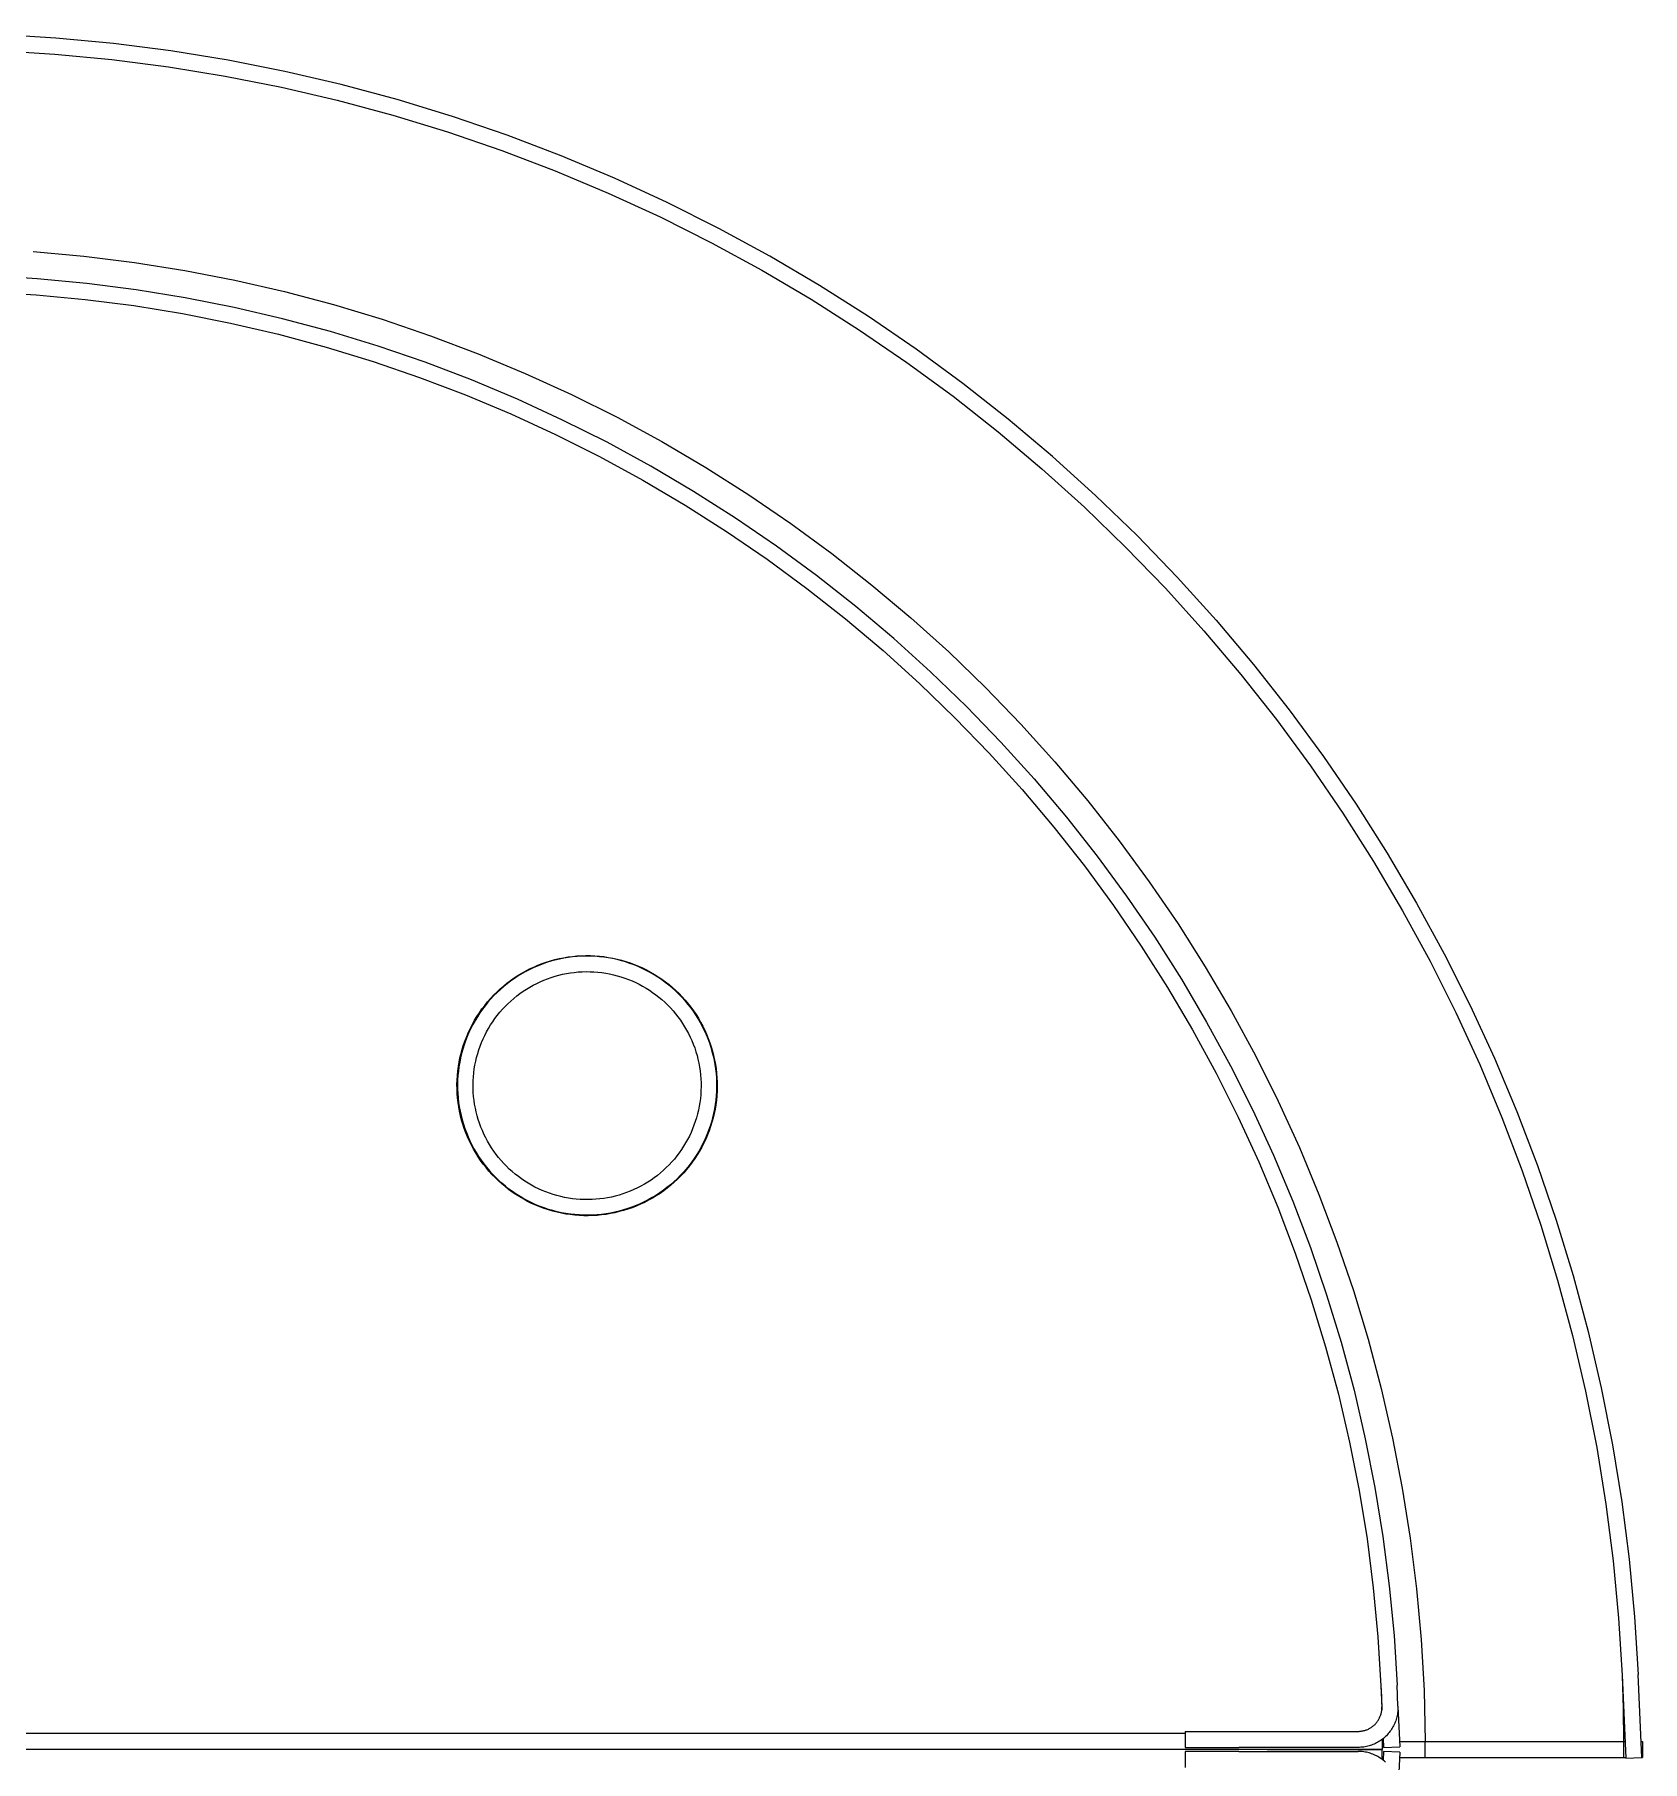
# Model space of a CAD drawing. Header units: millimetres. Extents: x 375 to 2759, y 807 to 2485.
# Drawn here: x 853 to 1152.8, y 1461.8 to 1783.7 of the extents above; entities that cross this region are included whole.
import ezdxf

# ---------------------------------------------------------------- set-up
doc = ezdxf.new("R2010")
doc.units = ezdxf.units.MM
doc.layers.add('ZANO_R', color=7, linetype='Continuous', lineweight=0)

msp = doc.modelspace()

# ---------------------------------------------------------------- linework, layer by layer
at = {"layer": 'ZANO_R'}
for p, q in [((857.02, 1783.08), (846.25, 1783.73)), ((846.12, 1780.73), (856.78, 1780.09)), ((867.76, 1782.06), (857.02, 1783.08)), ((878.46, 1780.69), (867.76, 1782.06)), ((889.1, 1778.95), (878.46, 1780.69)), ((856.78, 1780.09), (867.42, 1779.08)), ((867.42, 1779.08), (878.02, 1777.72)), ((878.02, 1777.72), (888.57, 1776)), ((899.69, 1776.86), (889.1, 1778.95)), ((888.57, 1776), (899.06, 1773.92)), ((899.06, 1773.92), (909.46, 1771.5)), ((910.2, 1774.41), (899.69, 1776.86)), ((920.61, 1771.6), (910.2, 1774.41)), ((909.46, 1771.5), (919.79, 1768.72)), ((930.93, 1768.45), (920.61, 1771.6)), ((919.79, 1768.72), (930.01, 1765.6)), ((941.14, 1764.95), (930.93, 1768.45)), ((930.01, 1765.6), (940.12, 1762.13)), ((951.22, 1761.11), (941.14, 1764.95)), ((940.12, 1762.13), (950.1, 1758.33)), ((961.17, 1756.94), (951.22, 1761.11)), ((950.1, 1758.33), (959.96, 1754.19)), ((970.97, 1752.42), (961.17, 1756.94)), ((959.96, 1754.19), (969.67, 1749.72)), ((980.61, 1747.59), (970.97, 1752.42)), ((969.67, 1749.72), (979.22, 1744.93)), ((979.22, 1744.93), (988.6, 1739.81)), ((990.08, 1742.42), (980.61, 1747.59)), ((852.76, 1743.29), (862.22, 1742.43)), ((862.22, 1742.43), (871.64, 1741.26)), ((999.38, 1736.95), (990.08, 1742.42)), ((853.54, 1738.21), (844.28, 1738.77)), ((871.64, 1741.26), (881.02, 1739.76)), ((881.02, 1739.76), (890.34, 1737.95)), ((988.6, 1739.81), (997.81, 1734.39)), ((844.15, 1735.78), (853.31, 1735.22)), ((862.77, 1737.34), (853.54, 1738.21)), ((871.96, 1736.16), (862.77, 1737.34)), ((881.11, 1734.67), (871.96, 1736.16)), ((890.34, 1737.95), (899.6, 1735.83)), ((899.6, 1735.83), (908.77, 1733.39)), ((1008.48, 1731.16), (999.38, 1736.95)), ((853.31, 1735.22), (862.44, 1734.36)), ((862.44, 1734.36), (871.53, 1733.19)), ((871.53, 1733.19), (880.58, 1731.71)), ((890.21, 1732.87), (881.11, 1734.67)), ((899.24, 1730.76), (890.21, 1732.87)), ((908.77, 1733.39), (917.86, 1730.64)), ((997.81, 1734.39), (1006.83, 1728.65)), ((880.58, 1731.71), (889.58, 1729.93)), ((889.58, 1729.93), (898.51, 1727.85)), ((908.19, 1728.35), (899.24, 1730.76)), ((917.86, 1730.64), (926.85, 1727.58)), ((1017.39, 1725.07), (1008.48, 1731.16)), ((898.51, 1727.85), (907.36, 1725.47)), ((917.06, 1725.64), (908.19, 1728.35)), ((925.83, 1722.64), (917.06, 1725.64)), ((926.85, 1727.58), (935.73, 1724.23)), ((1006.83, 1728.65), (1015.65, 1722.62)), ((907.36, 1725.47), (916.14, 1722.79)), ((916.14, 1722.79), (924.81, 1719.82)), ((934.49, 1719.34), (925.83, 1722.64)), ((935.73, 1724.23), (944.5, 1720.57)), ((1015.65, 1722.62), (1024.27, 1716.29)), ((1026.08, 1718.68), (1017.39, 1725.07)), ((924.81, 1719.82), (933.38, 1716.55)), ((943.04, 1715.75), (934.49, 1719.34)), ((944.5, 1720.57), (953.13, 1716.62)), ((933.38, 1716.55), (941.83, 1713)), ((953.13, 1716.62), (961.63, 1712.37)), ((1024.27, 1716.29), (1032.66, 1709.68)), ((1034.56, 1712), (1026.08, 1718.68)), ((941.83, 1713), (950.17, 1709.17)), ((951.47, 1711.87), (943.04, 1715.75)), ((959.75, 1707.71), (951.47, 1711.87)), ((961.63, 1712.37), (969.97, 1707.84)), ((1032.66, 1709.68), (1040.83, 1702.78)), ((1042.8, 1705.04), (1034.56, 1712)), ((950.17, 1709.17), (958.36, 1705.05)), ((967.89, 1703.28), (959.75, 1707.71)), ((969.97, 1707.84), (978.16, 1703.04)), ((958.36, 1705.05), (966.41, 1700.67)), ((975.88, 1698.57), (967.89, 1703.28)), ((1050.81, 1697.81), (1042.8, 1705.04)), ((966.41, 1700.67), (974.32, 1696.01)), ((978.16, 1703.04), (986.18, 1697.95)), ((1040.83, 1702.78), (1048.76, 1695.62)), ((983.71, 1693.6), (975.88, 1698.57)), ((986.18, 1697.95), (994.02, 1692.6)), ((1058.56, 1690.31), (1050.81, 1697.81)), ((974.32, 1696.01), (982.05, 1691.09)), ((991.36, 1688.36), (983.71, 1693.6)), ((1048.76, 1695.62), (1056.44, 1688.19)), ((982.05, 1691.09), (989.62, 1685.91)), ((994.02, 1692.6), (1001.68, 1686.98)), ((1058.56, 1690.31), (1066.06, 1682.55)), ((998.83, 1682.87), (991.36, 1688.36)), ((1001.68, 1686.98), (1009.14, 1681.11)), ((1056.44, 1688.19), (1063.87, 1680.51)), ((989.62, 1685.91), (997.01, 1680.48)), ((1006.11, 1677.13), (998.83, 1682.87)), ((1009.14, 1681.11), (1016.4, 1674.99)), ((1066.06, 1682.55), (1073.29, 1674.55)), ((997.01, 1680.48), (1004.22, 1674.81)), ((1063.87, 1680.51), (1071.04, 1672.58)), ((1004.22, 1674.81), (1011.22, 1668.89)), ((1013.2, 1671.15), (1006.11, 1677.13)), ((1016.4, 1674.99), (1023.45, 1668.63)), ((1073.29, 1674.55), (1080.25, 1666.3)), ((1020.08, 1664.93), (1013.2, 1671.15)), ((1071.04, 1672.58), (1077.93, 1664.41)), ((1011.22, 1668.89), (1018.03, 1662.74)), ((1023.45, 1668.63), (1030.28, 1662.03)), ((1026.74, 1658.49), (1020.08, 1664.93)), ((1080.25, 1666.3), (1086.93, 1657.83)), ((1018.03, 1662.74), (1024.62, 1656.37)), ((1030.28, 1662.03), (1036.88, 1655.2)), ((1077.93, 1664.41), (1084.54, 1656.01)), ((1026.74, 1658.49), (1033.19, 1651.82)), ((1024.62, 1656.37), (1031, 1649.78)), ((1036.88, 1655.2), (1043.24, 1648.15)), ((1084.54, 1656.01), (1090.87, 1647.4)), ((1086.93, 1657.83), (1093.32, 1649.14)), ((1033.19, 1651.82), (1039.4, 1644.95)), ((1031, 1649.78), (1037.14, 1642.97)), ((1093.32, 1649.14), (1099.41, 1640.23)), ((1043.24, 1648.15), (1049.36, 1640.89)), ((1090.87, 1647.4), (1096.91, 1638.58)), ((1037.14, 1642.97), (1043.06, 1635.96)), ((1039.4, 1644.95), (1045.38, 1637.86)), ((1049.36, 1640.89), (1055.24, 1633.43)), ((1099.41, 1640.23), (1105.2, 1631.13)), ((1043.06, 1635.96), (1048.74, 1628.76)), ((1045.38, 1637.86), (1051.12, 1630.58)), ((1096.91, 1638.58), (1102.64, 1629.56)), ((1055.24, 1633.43), (1060.85, 1625.77)), ((1051.12, 1630.58), (1056.61, 1623.11)), ((1102.64, 1629.56), (1108.07, 1620.35)), ((1105.2, 1631.13), (1110.68, 1621.83)), ((1048.74, 1628.76), (1054.16, 1621.37)), ((1056.61, 1623.11), (1061.85, 1615.45)), ((1060.85, 1625.77), (1066.2, 1617.93)), ((1054.16, 1621.37), (1059.34, 1613.8)), ((1108.07, 1620.35), (1113.18, 1610.97)), ((1110.68, 1621.83), (1115.84, 1612.36)), ((1066.2, 1617.93), (1071.29, 1609.91)), ((1059.34, 1613.8), (1064.26, 1606.06)), ((1061.85, 1615.45), (1066.82, 1607.63)), ((945.32, 1609.54), (946.08, 1609.89)), ((946.12, 1609.8), (945.37, 1609.45)), ((946.08, 1609.89), (946.85, 1610.22)), ((946.89, 1610.13), (946.12, 1609.8)), ((946.85, 1610.22), (947.63, 1610.53)), ((947.66, 1610.43), (946.89, 1610.13)), ((947.63, 1610.53), (948.42, 1610.8)), ((948.45, 1610.71), (947.66, 1610.43)), ((948.42, 1610.8), (949.22, 1611.05)), ((949.25, 1610.96), (948.45, 1610.71)), ((949.22, 1611.05), (950.03, 1611.27)), ((950.05, 1611.18), (949.25, 1610.96)), ((950.03, 1611.27), (950.84, 1611.47)), ((950.86, 1611.37), (950.05, 1611.18)), ((950.84, 1611.47), (951.66, 1611.63)), ((951.68, 1611.53), (950.86, 1611.37)), ((951.66, 1611.63), (952.49, 1611.77)), ((952.5, 1611.67), (951.68, 1611.53)), ((952.49, 1611.77), (953.32, 1611.88)), ((953.33, 1611.78), (952.5, 1611.67)), ((953.32, 1611.88), (954.15, 1611.96)), ((954.16, 1611.86), (953.33, 1611.78)), ((954.15, 1611.96), (954.99, 1612.01)), ((954.99, 1611.91), (954.16, 1611.86)), ((954.99, 1612.01), (955.82, 1612.03)), ((955.82, 1611.93), (954.99, 1611.91)), ((955.82, 1612.03), (956.66, 1612.02)), ((956.66, 1611.92), (955.82, 1611.93)), ((956.66, 1612.02), (957.5, 1611.99)), ((957.49, 1611.89), (956.66, 1611.92)), ((958.32, 1611.82), (957.49, 1611.89)), ((957.5, 1611.99), (958.33, 1611.92)), ((959.15, 1611.73), (958.32, 1611.82)), ((958.33, 1611.92), (959.16, 1611.83)), ((959.97, 1611.61), (959.15, 1611.73)), ((959.16, 1611.83), (959.99, 1611.7)), ((960.79, 1611.46), (959.97, 1611.61)), ((959.99, 1611.7), (960.81, 1611.55)), ((961.61, 1611.28), (960.79, 1611.46)), ((960.81, 1611.55), (961.63, 1611.37)), ((962.42, 1611.07), (961.61, 1611.28)), ((961.63, 1611.37), (962.44, 1611.17)), ((963.22, 1610.84), (962.42, 1611.07)), ((962.44, 1611.17), (963.25, 1610.93)), ((964.01, 1610.57), (963.22, 1610.84)), ((963.25, 1610.93), (964.04, 1610.67)), ((964.79, 1610.29), (964.01, 1610.57)), ((964.04, 1610.67), (964.83, 1610.38)), ((965.56, 1609.97), (964.79, 1610.29)), ((964.83, 1610.38), (965.6, 1610.06)), ((966.32, 1609.63), (965.56, 1609.97)), ((965.6, 1610.06), (966.36, 1609.72)), ((966.36, 1609.72), (967.12, 1609.35)), ((1071.29, 1609.91), (1076.1, 1601.72)), ((1113.18, 1610.97), (1117.97, 1601.42)), ((1115.84, 1612.36), (1120.68, 1602.72)), ((940.43, 1606.34), (941.08, 1606.87)), ((941.14, 1606.79), (940.49, 1606.26)), ((941.08, 1606.87), (941.74, 1607.37)), ((941.8, 1607.29), (941.14, 1606.79)), ((941.74, 1607.37), (942.43, 1607.86)), ((942.48, 1607.77), (941.8, 1607.29)), ((942.43, 1607.86), (943.13, 1608.31)), ((943.18, 1608.23), (942.48, 1607.77)), ((943.13, 1608.31), (943.85, 1608.75)), ((943.9, 1608.66), (943.18, 1608.23)), ((943.85, 1608.75), (944.58, 1609.15)), ((944.62, 1609.07), (943.9, 1608.66)), ((944.58, 1609.15), (945.32, 1609.54)), ((945.37, 1609.45), (944.62, 1609.07)), ((945.35, 1606.15), (945.99, 1606.51)), ((945.99, 1606.51), (946.65, 1606.84)), ((946.65, 1606.84), (947.31, 1607.16)), ((947.31, 1607.16), (947.98, 1607.45)), ((947.98, 1607.45), (948.67, 1607.71)), ((948.67, 1607.71), (949.36, 1607.96)), ((949.36, 1607.96), (950.06, 1608.17)), ((950.06, 1608.17), (950.77, 1608.37)), ((950.77, 1608.37), (951.48, 1608.54)), ((951.48, 1608.54), (952.2, 1608.68)), ((952.2, 1608.68), (952.92, 1608.8)), ((952.92, 1608.8), (953.65, 1608.9)), ((953.65, 1608.9), (954.38, 1608.97)), ((954.38, 1608.97), (955.11, 1609.01)), ((955.11, 1609.01), (955.85, 1609.03)), ((955.85, 1609.03), (956.58, 1609.02)), ((956.58, 1609.02), (957.31, 1608.99)), ((957.31, 1608.99), (958.05, 1608.93)), ((958.05, 1608.93), (958.77, 1608.85)), ((958.77, 1608.85), (959.5, 1608.74)), ((959.5, 1608.74), (960.22, 1608.61)), ((960.22, 1608.61), (960.94, 1608.46)), ((960.94, 1608.46), (961.65, 1608.27)), ((961.65, 1608.27), (962.35, 1608.07)), ((962.35, 1608.07), (963.05, 1607.84)), ((963.05, 1607.84), (963.74, 1607.58)), ((963.74, 1607.58), (964.42, 1607.31)), ((964.42, 1607.31), (965.09, 1607)), ((965.09, 1607), (965.74, 1606.68)), ((965.74, 1606.68), (966.39, 1606.33)), ((967.07, 1609.26), (966.32, 1609.63)), ((967.8, 1608.87), (967.07, 1609.26)), ((967.12, 1609.35), (967.85, 1608.95)), ((968.53, 1608.45), (967.8, 1608.87)), ((967.85, 1608.95), (968.58, 1608.53)), ((969.23, 1608), (968.53, 1608.45)), ((968.58, 1608.53), (969.29, 1608.09)), ((969.92, 1607.54), (969.23, 1608)), ((969.29, 1608.09), (969.98, 1607.62)), ((970.59, 1607.04), (969.92, 1607.54)), ((969.98, 1607.62), (970.66, 1607.12)), ((971.25, 1606.53), (970.59, 1607.04)), ((970.66, 1607.12), (971.31, 1606.61)), ((971.89, 1605.99), (971.25, 1606.53)), ((971.31, 1606.61), (971.95, 1606.07)), ((1066.82, 1607.63), (1071.53, 1599.64)), ((936.94, 1602.73), (937.47, 1603.38)), ((937.55, 1603.32), (937.02, 1602.67)), ((937.47, 1603.38), (938.02, 1604.02)), ((938.09, 1603.95), (937.55, 1603.32)), ((938.02, 1604.02), (938.59, 1604.63)), ((938.66, 1604.56), (938.09, 1603.95)), ((938.59, 1604.63), (939.18, 1605.22)), ((939.25, 1605.15), (938.66, 1604.56)), ((939.18, 1605.22), (939.79, 1605.79)), ((939.86, 1605.72), (939.25, 1605.15)), ((939.79, 1605.79), (940.43, 1606.34)), ((940.49, 1606.26), (939.86, 1605.72)), ((941.27, 1603.06), (941.8, 1603.56)), ((941.8, 1603.56), (942.36, 1604.04)), ((942.36, 1604.04), (942.93, 1604.51)), ((942.93, 1604.51), (943.51, 1604.95)), ((943.51, 1604.95), (944.11, 1605.37)), ((944.11, 1605.37), (944.73, 1605.77)), ((944.73, 1605.77), (945.35, 1606.15)), ((966.39, 1606.33), (967.02, 1605.96)), ((967.02, 1605.96), (967.65, 1605.57)), ((967.65, 1605.57), (968.25, 1605.16)), ((968.25, 1605.16), (968.85, 1604.73)), ((968.85, 1604.73), (969.42, 1604.28)), ((969.42, 1604.28), (969.99, 1603.81)), ((969.99, 1603.81), (970.53, 1603.32)), ((970.53, 1603.32), (971.06, 1602.81)), ((972.51, 1605.44), (971.89, 1605.99)), ((971.95, 1606.07), (972.58, 1605.51)), ((973.11, 1604.86), (972.51, 1605.44)), ((972.58, 1605.51), (973.18, 1604.93)), ((973.11, 1604.86), (973.69, 1604.26)), ((973.18, 1604.93), (973.76, 1604.32)), ((973.69, 1604.26), (974.25, 1603.64)), ((973.76, 1604.32), (974.32, 1603.7)), ((974.25, 1603.64), (974.78, 1603)), ((974.32, 1603.7), (974.86, 1603.06)), ((1064.26, 1606.06), (1068.92, 1598.16)), ((935.07, 1599.96), (935.5, 1600.68)), ((935.58, 1600.63), (935.15, 1599.91)), ((935.5, 1600.68), (935.96, 1601.38)), ((936.04, 1601.33), (935.58, 1600.63)), ((935.96, 1601.38), (936.44, 1602.07)), ((936.52, 1602.01), (936.04, 1601.33)), ((936.44, 1602.07), (936.94, 1602.73)), ((937.02, 1602.67), (936.52, 1602.01)), ((938.44, 1599.7), (938.86, 1600.3)), ((938.86, 1600.3), (939.3, 1600.88)), ((939.3, 1600.88), (939.77, 1601.45)), ((939.77, 1601.45), (940.25, 1602.01)), ((940.25, 1602.01), (940.75, 1602.54)), ((940.75, 1602.54), (941.27, 1603.06)), ((971.06, 1602.81), (971.57, 1602.28)), ((971.57, 1602.28), (972.06, 1601.73)), ((972.06, 1601.73), (972.53, 1601.17)), ((972.53, 1601.17), (972.98, 1600.59)), ((972.98, 1600.59), (973.42, 1600)), ((974.78, 1603), (975.3, 1602.34)), ((974.86, 1603.06), (975.38, 1602.4)), ((975.3, 1602.34), (975.79, 1601.67)), ((975.38, 1602.4), (975.87, 1601.73)), ((975.79, 1601.67), (976.26, 1600.98)), ((975.87, 1601.73), (976.34, 1601.03)), ((976.26, 1600.98), (976.7, 1600.27)), ((976.34, 1601.03), (976.78, 1600.33)), ((976.7, 1600.27), (977.12, 1599.55)), ((976.78, 1600.33), (977.2, 1599.6)), ((1076.1, 1601.72), (1080.63, 1593.37)), ((1117.97, 1601.42), (1122.44, 1591.71)), ((1120.68, 1602.72), (1125.19, 1592.91)), ((933.28, 1596.18), (933.59, 1596.96)), ((933.68, 1596.92), (933.38, 1596.15)), ((933.59, 1596.96), (933.92, 1597.73)), ((934.01, 1597.69), (933.68, 1596.92)), ((933.92, 1597.73), (934.27, 1598.49)), ((934.36, 1598.45), (934.01, 1597.69)), ((934.27, 1598.49), (934.66, 1599.23)), ((934.75, 1599.19), (934.36, 1598.45)), ((934.66, 1599.23), (935.07, 1599.96)), ((935.15, 1599.91), (934.75, 1599.19)), ((936.65, 1596.5), (936.97, 1597.16)), ((936.97, 1597.16), (937.3, 1597.82)), ((937.3, 1597.82), (937.66, 1598.46)), ((937.66, 1598.46), (938.04, 1599.09)), ((938.04, 1599.09), (938.44, 1599.7)), ((973.42, 1600), (973.83, 1599.39)), ((973.83, 1599.39), (974.22, 1598.77)), ((974.22, 1598.77), (974.59, 1598.14)), ((974.59, 1598.14), (974.93, 1597.49)), ((974.93, 1597.49), (975.26, 1596.83)), ((975.26, 1596.83), (975.56, 1596.17)), ((977.12, 1599.55), (977.51, 1598.82)), ((977.2, 1599.6), (977.6, 1598.86)), ((977.51, 1598.82), (977.88, 1598.07)), ((977.6, 1598.86), (977.97, 1598.11)), ((977.88, 1598.07), (978.22, 1597.31)), ((977.97, 1598.11), (978.31, 1597.35)), ((978.22, 1597.31), (978.54, 1596.54)), ((978.31, 1597.35), (978.63, 1596.57)), ((1068.92, 1598.16), (1073.31, 1590.11)), ((1071.53, 1599.64), (1075.96, 1591.5)), ((932.34, 1592.97), (932.54, 1593.79)), ((932.63, 1593.76), (932.44, 1592.95)), ((932.54, 1593.79), (932.76, 1594.59)), ((932.85, 1594.57), (932.63, 1593.76)), ((932.76, 1594.59), (933.01, 1595.39)), ((933.1, 1595.36), (932.85, 1594.57)), ((933.01, 1595.39), (933.28, 1596.18)), ((933.38, 1596.15), (933.1, 1595.36)), ((935.44, 1593.04), (935.64, 1593.75)), ((935.64, 1593.75), (935.86, 1594.45)), ((935.86, 1594.45), (936.1, 1595.14)), ((936.1, 1595.14), (936.36, 1595.83)), ((936.36, 1595.83), (936.65, 1596.5)), ((975.56, 1596.17), (975.83, 1595.49)), ((975.83, 1595.49), (976.09, 1594.8)), ((976.09, 1594.8), (976.32, 1594.1)), ((976.32, 1594.1), (976.53, 1593.4)), ((978.54, 1596.54), (978.83, 1595.76)), ((978.63, 1596.57), (978.92, 1595.79)), ((978.83, 1595.76), (979.09, 1594.96)), ((978.92, 1595.79), (979.18, 1594.99)), ((979.09, 1594.96), (979.32, 1594.16)), ((979.18, 1594.99), (979.42, 1594.19)), ((979.32, 1594.16), (979.53, 1593.36)), ((979.42, 1594.19), (979.63, 1593.38)), ((931.85, 1589.66), (931.93, 1590.49)), ((931.93, 1590.49), (932.04, 1591.32)), ((932.03, 1590.48), (931.95, 1589.65)), ((932.14, 1591.31), (932.03, 1590.48)), ((932.04, 1591.32), (932.18, 1592.15)), ((932.28, 1592.13), (932.14, 1591.31)), ((932.18, 1592.15), (932.34, 1592.97)), ((932.44, 1592.95), (932.28, 1592.13)), ((934.92, 1590.16), (935.01, 1590.89)), ((935.01, 1590.89), (935.13, 1591.61)), ((935.13, 1591.61), (935.27, 1592.33)), ((935.27, 1592.33), (935.44, 1593.04)), ((976.53, 1593.4), (976.71, 1592.69)), ((976.71, 1592.69), (976.86, 1591.97)), ((976.86, 1591.97), (977, 1591.25)), ((977, 1591.25), (977.1, 1590.52)), ((977.1, 1590.52), (977.19, 1589.79)), ((979.53, 1593.36), (979.71, 1592.54)), ((979.63, 1593.38), (979.81, 1592.56)), ((979.71, 1592.54), (979.86, 1591.72)), ((979.81, 1592.56), (979.96, 1591.74)), ((979.86, 1591.72), (979.98, 1590.9)), ((979.96, 1591.74), (980.08, 1590.91)), ((979.98, 1590.9), (980.07, 1590.07)), ((980.08, 1590.91), (980.17, 1590.08)), ((1075.96, 1591.5), (1080.12, 1583.21)), ((1080.63, 1593.37), (1084.87, 1584.88)), ((1122.44, 1591.71), (1126.58, 1581.85)), ((1125.19, 1592.91), (1129.37, 1582.97)), ((931.78, 1587.99), (931.8, 1588.83)), ((931.79, 1587.15), (931.78, 1587.99)), ((931.8, 1588.83), (931.85, 1589.66)), ((931.9, 1588.82), (931.88, 1587.99)), ((931.88, 1587.99), (931.89, 1587.15)), ((931.89, 1587.15), (931.93, 1586.32)), ((931.95, 1589.65), (931.9, 1588.82)), ((934.78, 1587.96), (934.8, 1588.7)), ((934.79, 1587.23), (934.78, 1587.96)), ((934.82, 1586.5), (934.79, 1587.23)), ((934.8, 1588.7), (934.85, 1589.43)), ((934.85, 1589.43), (934.92, 1590.16)), ((977.19, 1589.79), (977.24, 1589.06)), ((977.24, 1589.06), (977.27, 1588.33)), ((977.28, 1587.6), (977.26, 1586.86)), ((977.27, 1588.33), (977.28, 1587.6)), ((980.07, 1590.07), (980.14, 1589.24)), ((980.14, 1589.24), (980.17, 1588.4)), ((980.18, 1587.57), (980.16, 1586.74)), ((980.17, 1590.08), (980.24, 1589.24)), ((980.17, 1588.4), (980.18, 1587.57)), ((980.24, 1589.24), (980.27, 1588.41)), ((980.28, 1587.57), (980.26, 1586.73)), ((980.27, 1588.41), (980.28, 1587.57)), ((1073.31, 1590.11), (1077.42, 1581.91)), ((931.83, 1586.32), (931.79, 1587.15)), ((931.89, 1585.48), (931.83, 1586.32)), ((931.98, 1584.65), (931.89, 1585.48)), ((931.93, 1586.32), (931.99, 1585.49)), ((932.11, 1583.82), (931.98, 1584.65)), ((931.99, 1585.49), (932.08, 1584.66)), ((932.08, 1584.66), (932.21, 1583.84)), ((934.88, 1585.77), (934.82, 1586.5)), ((934.96, 1585.04), (934.88, 1585.77)), ((935.07, 1584.31), (934.96, 1585.04)), ((935.2, 1583.59), (935.07, 1584.31)), ((976.93, 1583.95), (976.79, 1583.23)), ((977.05, 1584.67), (976.93, 1583.95)), ((977.15, 1585.4), (977.05, 1584.67)), ((977.22, 1586.13), (977.15, 1585.4)), ((977.26, 1586.86), (977.22, 1586.13)), ((979.92, 1584.25), (979.79, 1583.43)), ((980.02, 1584.23), (979.88, 1583.41)), ((980.03, 1585.08), (979.92, 1584.25)), ((980.13, 1585.06), (980.02, 1584.23)), ((980.11, 1585.91), (980.03, 1585.08)), ((980.16, 1586.74), (980.11, 1585.91)), ((980.21, 1585.9), (980.13, 1585.06)), ((980.26, 1586.73), (980.21, 1585.9)), ((1084.87, 1584.88), (1088.82, 1576.25)), ((932.26, 1583), (932.11, 1583.82)), ((932.21, 1583.84), (932.36, 1583.02)), ((932.44, 1582.18), (932.26, 1583)), ((932.36, 1583.02), (932.53, 1582.2)), ((932.64, 1581.37), (932.44, 1582.18)), ((932.53, 1582.2), (932.74, 1581.39)), ((932.88, 1580.57), (932.64, 1581.37)), ((932.74, 1581.39), (932.97, 1580.59)), ((935.36, 1582.87), (935.2, 1583.59)), ((935.54, 1582.16), (935.36, 1582.87)), ((935.74, 1581.46), (935.54, 1582.16)), ((935.97, 1580.76), (935.74, 1581.46)), ((936.23, 1580.07), (935.97, 1580.76)), ((976.21, 1581.11), (975.96, 1580.42)), ((976.43, 1581.81), (976.21, 1581.11)), ((976.62, 1582.52), (976.43, 1581.81)), ((976.79, 1583.23), (976.62, 1582.52)), ((979.21, 1580.99), (978.96, 1580.2)), ((979.3, 1580.97), (979.06, 1580.17)), ((979.43, 1581.8), (979.21, 1580.99)), ((979.53, 1581.77), (979.3, 1580.97)), ((979.62, 1582.61), (979.43, 1581.8)), ((979.72, 1582.59), (979.53, 1581.77)), ((979.79, 1583.43), (979.62, 1582.61)), ((979.88, 1583.41), (979.72, 1582.59)), ((1077.42, 1581.91), (1081.25, 1573.58)), ((1080.12, 1583.21), (1084, 1574.79)), ((1126.58, 1581.85), (1130.38, 1571.87)), ((1129.37, 1582.97), (1133.21, 1572.89)), ((933.14, 1579.77), (932.88, 1580.57)), ((932.97, 1580.59), (933.24, 1579.8)), ((933.43, 1578.99), (933.14, 1579.77)), ((933.24, 1579.8), (933.53, 1579.02)), ((933.75, 1578.21), (933.43, 1578.99)), ((933.53, 1579.02), (933.84, 1578.25)), ((934.09, 1577.45), (933.75, 1578.21)), ((933.84, 1578.25), (934.18, 1577.49)), ((936.51, 1579.39), (936.23, 1580.07)), ((936.81, 1578.73), (936.51, 1579.39)), ((937.13, 1578.07), (936.81, 1578.73)), ((937.48, 1577.42), (937.13, 1578.07)), ((974.76, 1577.74), (974.4, 1577.1)), ((975.1, 1578.39), (974.76, 1577.74)), ((975.41, 1579.06), (975.1, 1578.39)), ((975.7, 1579.73), (975.41, 1579.06)), ((975.96, 1580.42), (975.7, 1579.73)), ((978.05, 1577.87), (977.7, 1577.11)), ((978.15, 1577.83), (977.79, 1577.07)), ((978.38, 1578.63), (978.05, 1577.87)), ((978.48, 1578.6), (978.15, 1577.83)), ((978.69, 1579.41), (978.38, 1578.63)), ((978.78, 1579.38), (978.48, 1578.6)), ((978.96, 1580.2), (978.69, 1579.41)), ((979.06, 1580.17), (978.78, 1579.38)), ((934.46, 1576.7), (934.09, 1577.45)), ((934.18, 1577.49), (934.55, 1576.74)), ((934.86, 1575.96), (934.46, 1576.7)), ((934.55, 1576.74), (934.95, 1576.01)), ((935.28, 1575.23), (934.86, 1575.96)), ((934.95, 1576.01), (935.36, 1575.29)), ((935.72, 1574.53), (935.28, 1575.23)), ((935.36, 1575.29), (935.81, 1574.58)), ((936.19, 1573.83), (935.72, 1574.53)), ((935.81, 1574.58), (936.28, 1573.89)), ((937.85, 1576.79), (937.48, 1577.42)), ((938.24, 1576.16), (937.85, 1576.79)), ((938.65, 1575.56), (938.24, 1576.16)), ((939.08, 1574.96), (938.65, 1575.56)), ((939.53, 1574.39), (939.08, 1574.96)), ((940, 1573.83), (939.53, 1574.39)), ((972.76, 1574.67), (972.3, 1574.1)), ((973.2, 1575.26), (972.76, 1574.67)), ((973.62, 1575.86), (973.2, 1575.26)), ((974.02, 1576.47), (973.62, 1575.86)), ((974.4, 1577.1), (974.02, 1576.47)), ((976.48, 1574.93), (976.02, 1574.23)), ((976.56, 1574.88), (976.11, 1574.18)), ((976.91, 1575.64), (976.48, 1574.93)), ((977, 1575.59), (976.56, 1574.88)), ((977.32, 1576.37), (976.91, 1575.64)), ((977.41, 1576.33), (977, 1575.59)), ((977.7, 1577.11), (977.32, 1576.37)), ((977.79, 1577.07), (977.41, 1576.33)), ((1084, 1574.79), (1087.59, 1566.24)), ((1088.82, 1576.25), (1092.48, 1567.48)), ((936.69, 1573.16), (936.19, 1573.83)), ((936.28, 1573.89), (936.77, 1573.22)), ((937.2, 1572.5), (936.69, 1573.16)), ((936.77, 1573.22), (937.28, 1572.56)), ((937.74, 1571.86), (937.2, 1572.5)), ((937.28, 1572.56), (937.82, 1571.92)), ((938.3, 1571.23), (937.74, 1571.86)), ((937.82, 1571.92), (938.38, 1571.3)), ((938.88, 1570.63), (938.3, 1571.23)), ((938.38, 1571.3), (938.95, 1570.7)), ((940.5, 1573.28), (940, 1573.83)), ((941.01, 1572.75), (940.5, 1573.28)), ((941.53, 1572.24), (941.01, 1572.75)), ((942.08, 1571.75), (941.53, 1572.24)), ((942.64, 1571.28), (942.08, 1571.75)), ((943.22, 1570.83), (942.64, 1571.28)), ((969.71, 1571.51), (969.14, 1571.05)), ((970.26, 1572), (969.71, 1571.51)), ((970.8, 1572.5), (970.26, 1572)), ((971.31, 1573.02), (970.8, 1572.5)), ((971.82, 1573.55), (971.31, 1573.02)), ((972.3, 1574.1), (971.82, 1573.55)), ((973.97, 1571.61), (973.4, 1571)), ((974.04, 1571.54), (973.47, 1570.93)), ((974.52, 1572.24), (973.97, 1571.61)), ((974.59, 1572.17), (974.04, 1571.54)), ((975.04, 1572.89), (974.52, 1572.24)), ((975.12, 1572.82), (974.59, 1572.17)), ((975.54, 1573.55), (975.04, 1572.89)), ((975.63, 1573.49), (975.12, 1572.82)), ((976.02, 1574.23), (975.54, 1573.55)), ((976.11, 1574.18), (975.63, 1573.49)), ((1081.25, 1573.58), (1084.8, 1565.13)), ((1130.38, 1571.87), (1133.85, 1561.76)), ((1133.21, 1572.89), (1136.7, 1562.68)), ((939.49, 1570.05), (938.88, 1570.63)), ((939.55, 1570.12), (938.95, 1570.7)), ((940.11, 1569.49), (939.49, 1570.05)), ((940.17, 1569.57), (939.55, 1570.12)), ((940.75, 1568.95), (940.11, 1569.49)), ((940.81, 1569.03), (940.17, 1569.57)), ((941.41, 1568.44), (940.75, 1568.95)), ((941.47, 1568.51), (940.81, 1569.03)), ((942.08, 1567.94), (941.41, 1568.44)), ((942.14, 1568.02), (941.47, 1568.51)), ((942.78, 1567.47), (942.08, 1567.94)), ((942.83, 1567.56), (942.14, 1568.02)), ((943.81, 1570.4), (943.22, 1570.83)), ((944.42, 1569.98), (943.81, 1570.4)), ((945.04, 1569.59), (944.42, 1569.98)), ((945.67, 1569.23), (945.04, 1569.59)), ((946.32, 1568.88), (945.67, 1569.23)), ((946.98, 1568.56), (946.32, 1568.88)), ((947.65, 1568.25), (946.98, 1568.56)), ((948.32, 1567.98), (947.65, 1568.25)), ((949.01, 1567.72), (948.32, 1567.98)), ((963.4, 1567.85), (962.7, 1567.6)), ((964.08, 1568.11), (963.4, 1567.85)), ((964.75, 1568.4), (964.08, 1568.11)), ((965.42, 1568.71), (964.75, 1568.4)), ((966.07, 1569.05), (965.42, 1568.71)), ((966.71, 1569.41), (966.07, 1569.05)), ((967.34, 1569.79), (966.71, 1569.41)), ((967.95, 1570.19), (967.34, 1569.79)), ((968.55, 1570.61), (967.95, 1570.19)), ((969.14, 1571.05), (968.55, 1570.61)), ((970.26, 1568.27), (969.58, 1567.79)), ((970.32, 1568.19), (969.63, 1567.7)), ((970.93, 1568.77), (970.26, 1568.27)), ((970.99, 1568.69), (970.32, 1568.19)), ((971.57, 1569.29), (970.93, 1568.77)), ((971.64, 1569.22), (970.99, 1568.69)), ((972.2, 1569.84), (971.57, 1569.29)), ((972.27, 1569.77), (971.64, 1569.22)), ((972.81, 1570.41), (972.2, 1569.84)), ((972.88, 1570.34), (972.27, 1569.77)), ((973.4, 1571), (972.81, 1570.41)), ((973.47, 1570.93), (972.88, 1570.34)), ((943.49, 1567.03), (942.78, 1567.47)), ((943.54, 1567.11), (942.83, 1567.56)), ((944.21, 1566.61), (943.49, 1567.03)), ((944.26, 1566.69), (943.54, 1567.11)), ((944.95, 1566.21), (944.21, 1566.61)), ((944.99, 1566.3), (944.26, 1566.69)), ((945.7, 1565.84), (944.95, 1566.21)), ((945.74, 1565.93), (944.99, 1566.3)), ((946.46, 1565.5), (945.7, 1565.84)), ((946.5, 1565.59), (945.74, 1565.93)), ((947.24, 1565.18), (946.46, 1565.5)), ((947.27, 1565.27), (946.5, 1565.59)), ((948.02, 1564.89), (947.24, 1565.18)), ((948.06, 1564.98), (947.27, 1565.27)), ((948.82, 1564.63), (948.02, 1564.89)), ((948.85, 1564.72), (948.06, 1564.98)), ((949.62, 1564.39), (948.82, 1564.63)), ((949.65, 1564.49), (948.85, 1564.72)), ((949.71, 1567.49), (949.01, 1567.72)), ((950.41, 1567.29), (949.71, 1567.49)), ((951.12, 1567.1), (950.41, 1567.29)), ((951.84, 1566.95), (951.12, 1567.1)), ((952.56, 1566.81), (951.84, 1566.95)), ((953.29, 1566.71), (952.56, 1566.81)), ((954.02, 1566.63), (953.29, 1566.71)), ((954.75, 1566.57), (954.02, 1566.63)), ((955.48, 1566.54), (954.75, 1566.57)), ((956.21, 1566.53), (955.48, 1566.54)), ((956.95, 1566.55), (956.21, 1566.53)), ((957.68, 1566.59), (956.95, 1566.55)), ((958.41, 1566.66), (957.68, 1566.59)), ((959.14, 1566.76), (958.41, 1566.66)), ((959.86, 1566.88), (959.14, 1566.76)), ((960.58, 1567.02), (959.86, 1566.88)), ((961.29, 1567.19), (960.58, 1567.02)), ((962, 1567.39), (961.29, 1567.19)), ((962.7, 1567.6), (962, 1567.39)), ((963.61, 1564.85), (962.82, 1564.6)), ((963.64, 1564.76), (962.85, 1564.51)), ((964.4, 1565.13), (963.61, 1564.85)), ((964.43, 1565.03), (963.64, 1564.76)), ((965.18, 1565.43), (964.4, 1565.13)), ((965.21, 1565.34), (964.43, 1565.03)), ((965.94, 1565.76), (965.18, 1565.43)), ((965.98, 1565.67), (965.21, 1565.34)), ((966.7, 1566.11), (965.94, 1565.76)), ((966.74, 1566.02), (965.98, 1565.67)), ((967.44, 1566.49), (966.7, 1566.11)), ((967.49, 1566.41), (966.74, 1566.02)), ((968.17, 1566.9), (967.44, 1566.49)), ((968.22, 1566.81), (967.49, 1566.41)), ((968.88, 1567.33), (968.17, 1566.9)), ((968.93, 1567.25), (968.22, 1566.81)), ((969.58, 1567.79), (968.88, 1567.33)), ((969.63, 1567.7), (968.93, 1567.25)), ((1084.8, 1565.13), (1088.07, 1556.56)), ((1087.59, 1566.24), (1090.89, 1557.58)), ((1092.48, 1567.48), (1095.84, 1558.6)), ((950.43, 1564.19), (949.62, 1564.39)), ((950.45, 1564.28), (949.65, 1564.49)), ((951.25, 1564.01), (950.43, 1564.19)), ((951.27, 1564.1), (950.45, 1564.28)), ((952.07, 1563.85), (951.25, 1564.01)), ((952.09, 1563.95), (951.27, 1564.1)), ((952.9, 1563.73), (952.07, 1563.85)), ((952.91, 1563.83), (952.09, 1563.95)), ((953.73, 1563.64), (952.9, 1563.73)), ((953.74, 1563.74), (952.91, 1563.83)), ((954.57, 1563.57), (953.73, 1563.64)), ((954.57, 1563.67), (953.74, 1563.74)), ((955.41, 1563.64), (954.57, 1563.67)), ((955.4, 1563.54), (954.57, 1563.57)), ((956.24, 1563.53), (955.4, 1563.54)), ((956.24, 1563.63), (955.41, 1563.64)), ((957.07, 1563.65), (956.24, 1563.63)), ((957.08, 1563.55), (956.24, 1563.53)), ((957.91, 1563.7), (957.07, 1563.65)), ((957.91, 1563.6), (957.08, 1563.55)), ((958.74, 1563.78), (957.91, 1563.7)), ((958.75, 1563.68), (957.91, 1563.6)), ((959.56, 1563.89), (958.74, 1563.78)), ((959.58, 1563.79), (958.75, 1563.68)), ((960.38, 1564.03), (959.56, 1563.89)), ((960.4, 1563.93), (959.58, 1563.79)), ((961.2, 1564.19), (960.38, 1564.03)), ((961.22, 1564.09), (960.4, 1563.93)), ((962.01, 1564.38), (961.2, 1564.19)), ((962.04, 1564.29), (961.22, 1564.09)), ((962.82, 1564.6), (962.01, 1564.38)), ((962.85, 1564.51), (962.04, 1564.29)), ((1133.85, 1561.76), (1136.97, 1551.53)), ((1136.7, 1562.68), (1139.86, 1552.36)), ((1095.84, 1558.6), (1098.89, 1549.61)), ((1088.07, 1556.56), (1091.04, 1547.88)), ((1090.89, 1557.58), (1093.9, 1548.81)), ((1139.86, 1552.36), (1142.66, 1541.94)), ((1093.9, 1548.81), (1096.6, 1539.94)), ((1098.89, 1549.61), (1101.64, 1540.52)), ((1136.97, 1551.53), (1139.75, 1541.21)), ((1091.04, 1547.88), (1093.72, 1539.11)), ((1093.72, 1539.11), (1096.1, 1530.26)), ((1096.6, 1539.94), (1099.01, 1530.99)), ((1101.64, 1540.52), (1104.08, 1531.34)), ((1139.75, 1541.21), (1142.18, 1530.8)), ((1142.66, 1541.94), (1145.11, 1531.44)), ((1096.1, 1530.26), (1098.19, 1521.33)), ((1099.01, 1530.99), (1101.12, 1521.96)), ((1104.08, 1531.34), (1106.2, 1522.09)), ((1142.18, 1530.8), (1144.25, 1520.32)), ((1145.11, 1531.44), (1147.2, 1520.85)), ((1098.19, 1521.33), (1099.97, 1512.33)), ((1101.12, 1521.96), (1102.92, 1512.86)), ((1106.2, 1522.09), (1108.01, 1512.77)), ((1144.25, 1520.32), (1145.97, 1509.77)), ((1147.2, 1520.85), (1148.94, 1510.2)), ((1099.97, 1512.33), (1101.44, 1503.28)), ((1102.92, 1512.86), (1104.41, 1503.71)), ((1108.01, 1512.77), (1109.51, 1503.39)), ((1148.94, 1510.2), (1150.32, 1499.5)), ((1145.97, 1509.77), (1147.33, 1499.17)), ((1104.41, 1503.71), (1105.59, 1494.52)), ((1101.44, 1503.28), (1102.61, 1494.18)), ((1109.51, 1503.39), (1110.68, 1493.97)), ((1147.33, 1499.17), (1148.34, 1488.53)), ((1150.32, 1499.5), (1151.33, 1488.76)), ((1102.61, 1494.18), (1103.47, 1485.05)), ((1105.59, 1494.52), (1106.47, 1485.29)), ((1110.68, 1493.97), (1111.54, 1484.51)), ((1148.34, 1488.53), (1148.99, 1477.86)), ((1151.33, 1488.76), (1151.98, 1477.99)), ((1103.47, 1485.05), (1104.03, 1475.9)), ((1106.47, 1485.29), (1107.03, 1476.03)), ((1111.54, 1484.51), (1112.07, 1475.03)), ((1148.99, 1477.86), (1149.66, 1462.38)), ((1148.99, 1477.83), (1149.2, 1471.68)), ((1148.99, 1477.77), (1149.03, 1476.88)), ((1152.66, 1462.51), (1151.98, 1477.99)), ((1104.03, 1475.9), (1104.2, 1472)), ((1104.05, 1475.37), (1104.19, 1471.44)), ((1107.2, 1472.13), (1107.03, 1476.03)), ((1112.07, 1475.03), (1112.28, 1465.54)), ((1104.17, 1471.25), (1104.18, 1471.4)), ((1104.18, 1471.4), (1104.2, 1471.55)), ((1104.2, 1471.85), (1104.2, 1472)), ((1104.2, 1471.7), (1104.2, 1471.85)), ((1104.2, 1471.55), (1104.2, 1471.7)), ((1107.19, 1471.37), (1107.17, 1471.12)), ((1107.2, 1471.63), (1107.19, 1471.37)), ((1107.2, 1472.13), (1107.2, 1471.88)), ((1107.2, 1472.04), (1107.53, 1464.54)), ((1107.2, 1471.88), (1107.2, 1471.63)), ((1149.2, 1471.68), (1149.28, 1465.54)), ((1101.97, 1467.98), (1102.1, 1468.06)), ((1102.1, 1468.06), (1102.23, 1468.14)), ((1102.23, 1468.14), (1102.35, 1468.23)), ((1102.35, 1468.23), (1102.48, 1468.32)), ((1102.48, 1468.32), (1102.59, 1468.41)), ((1102.59, 1468.41), (1102.71, 1468.51)), ((1102.71, 1468.51), (1102.82, 1468.61)), ((1102.82, 1468.61), (1102.93, 1468.71)), ((1102.93, 1468.71), (1103.03, 1468.82)), ((1103.03, 1468.82), (1103.13, 1468.94)), ((1103.13, 1468.94), (1103.23, 1469.05)), ((1103.23, 1469.05), (1103.32, 1469.17)), ((1103.32, 1469.17), (1103.41, 1469.29)), ((1103.41, 1469.29), (1103.5, 1469.42)), ((1103.5, 1469.42), (1103.58, 1469.55)), ((1103.58, 1469.55), (1103.65, 1469.68)), ((1103.65, 1469.68), (1103.72, 1469.81)), ((1103.72, 1469.81), (1103.79, 1469.95)), ((1103.79, 1469.95), (1103.85, 1470.09)), ((1103.85, 1470.09), (1103.91, 1470.23)), ((1103.91, 1470.23), (1103.96, 1470.37)), ((1103.96, 1470.37), (1104.01, 1470.51)), ((1104.01, 1470.51), (1104.05, 1470.66)), ((1104.05, 1470.66), (1104.09, 1470.8)), ((1104.09, 1470.8), (1104.12, 1470.95)), ((1104.12, 1470.95), (1104.15, 1471.1)), ((1104.15, 1471.1), (1104.17, 1471.25)), ((1106.28, 1468.22), (1106.15, 1468)), ((1106.4, 1468.45), (1106.28, 1468.22)), ((1106.51, 1468.68), (1106.4, 1468.45)), ((1106.61, 1468.91), (1106.51, 1468.68)), ((1106.71, 1469.15), (1106.61, 1468.91)), ((1106.79, 1469.38), (1106.71, 1469.15)), ((1106.87, 1469.63), (1106.79, 1469.38)), ((1106.94, 1469.87), (1106.87, 1469.63)), ((1107.01, 1470.12), (1106.94, 1469.87)), ((1107.06, 1470.36), (1107.01, 1470.12)), ((1107.11, 1470.61), (1107.06, 1470.36)), ((1107.14, 1470.87), (1107.11, 1470.61)), ((1107.17, 1471.12), (1107.14, 1470.87)), ((835.99, 1467.04), (1067.53, 1467.04)), ((1067.53, 1467.41), (1077.53, 1467.41)), ((1067.53, 1467.41), (1067.53, 1464.41)), ((1077.53, 1467.41), (1099.8, 1467.41)), ((1099.8, 1467.41), (1099.95, 1467.41)), ((1099.95, 1467.41), (1100.11, 1467.42)), ((1100.11, 1467.42), (1100.26, 1467.43)), ((1100.26, 1467.43), (1100.41, 1467.45)), ((1100.41, 1467.45), (1100.56, 1467.48)), ((1100.56, 1467.48), (1100.7, 1467.5)), ((1100.7, 1467.5), (1100.85, 1467.54)), ((1100.85, 1467.54), (1101, 1467.58)), ((1101, 1467.58), (1101.14, 1467.62)), ((1101.14, 1467.62), (1101.29, 1467.67)), ((1101.29, 1467.67), (1101.43, 1467.72)), ((1101.43, 1467.72), (1101.57, 1467.78)), ((1101.57, 1467.78), (1101.7, 1467.84)), ((1101.7, 1467.84), (1101.84, 1467.91)), ((1101.84, 1467.91), (1101.97, 1467.98)), ((1102.3, 1464.84), (1102.05, 1464.76)), ((1102.53, 1464.93), (1102.3, 1464.84)), ((1102.77, 1465.03), (1102.53, 1464.93)), ((1103, 1465.14), (1102.77, 1465.03)), ((1103.23, 1465.25), (1103, 1465.14)), ((1103.45, 1465.37), (1103.23, 1465.25)), ((1103.67, 1465.5), (1103.45, 1465.37)), ((1103.88, 1465.64), (1103.67, 1465.5)), ((1104.09, 1465.78), (1103.88, 1465.64)), ((1104.3, 1465.93), (1104.09, 1465.78)), ((1104.29, 1465.92), (1104.29, 1464.04)), ((1104.29, 1465.54), (1104.48, 1465.54)), ((1104.5, 1466.09), (1104.3, 1465.93)), ((1104.46, 1466.06), (1104.53, 1464.41)), ((1104.69, 1466.25), (1104.5, 1466.09)), ((1104.88, 1466.43), (1104.69, 1466.25)), ((1105.06, 1466.6), (1104.88, 1466.43)), ((1105.24, 1466.79), (1105.06, 1466.6)), ((1105.41, 1466.98), (1105.24, 1466.79)), ((1105.57, 1467.17), (1105.41, 1466.98)), ((1105.72, 1467.37), (1105.57, 1467.17)), ((1105.87, 1467.58), (1105.72, 1467.37)), ((1106.01, 1467.79), (1105.87, 1467.58)), ((1106.15, 1468), (1106.01, 1467.79)), ((1107.48, 1465.54), (1112.28, 1465.54)), ((1112.28, 1465.54), (1149.28, 1465.54)), ((1112.29, 1462.54), (1112.29, 1465.54)), ((1149.28, 1465.54), (1149.29, 1465.54)), ((1149.29, 1462.54), (1149.29, 1465.54)), ((1149.29, 1465.54), (1149.52, 1465.54)), ((1152.53, 1465.54), (1152.79, 1465.54)), ((1152.79, 1465.54), (1152.79, 1462.54)), ((1104.29, 1464.04), (835.99, 1464.04)), ((1067.53, 1464.41), (1077.53, 1464.41)), ((1077.53, 1463.66), (1067.53, 1463.66)), ((1067.53, 1463.66), (1067.53, 1460.66)), ((1099.8, 1464.41), (1077.53, 1464.41)), ((1077.53, 1463.66), (1099.8, 1463.66)), ((1082.79, 1464.04), (1104.29, 1464.04)), ((1100.06, 1464.42), (1099.8, 1464.41)), ((1100.06, 1463.66), (1099.8, 1463.66)), ((1100.31, 1464.43), (1100.06, 1464.42)), ((1100.31, 1463.64), (1100.06, 1463.66)), ((1100.56, 1464.45), (1100.31, 1464.43)), ((1100.56, 1463.62), (1100.31, 1463.64)), ((1100.82, 1464.48), (1100.56, 1464.45)), ((1100.82, 1463.59), (1100.56, 1463.62)), ((1101.07, 1464.52), (1100.82, 1464.48)), ((1101.07, 1463.55), (1100.82, 1463.59)), ((1101.32, 1464.57), (1101.07, 1464.52)), ((1101.32, 1463.5), (1101.07, 1463.55)), ((1101.57, 1464.62), (1101.32, 1464.57)), ((1101.57, 1463.45), (1101.32, 1463.5)), ((1101.81, 1464.69), (1101.57, 1464.62)), ((1101.81, 1463.38), (1101.57, 1463.45)), ((1102.05, 1464.76), (1101.81, 1464.69)), ((1102.05, 1463.31), (1101.81, 1463.38)), ((1102.3, 1463.23), (1102.05, 1463.31)), ((1102.53, 1463.14), (1102.3, 1463.23)), ((1102.77, 1463.04), (1102.53, 1463.14)), ((1103, 1462.93), (1102.77, 1463.04)), ((1103.23, 1462.82), (1103, 1462.93)), ((1103.45, 1462.7), (1103.23, 1462.82)), ((1103.67, 1462.57), (1103.45, 1462.7)), ((1103.88, 1462.43), (1103.67, 1462.57)), ((1104.09, 1462.29), (1103.88, 1462.43)), ((1104.3, 1462.14), (1104.09, 1462.29)), ((1104.29, 1462.15), (1104.29, 1464.04)), ((1104.29, 1462.54), (1104.48, 1462.54)), ((1104.5, 1461.98), (1104.3, 1462.14)), ((1104.53, 1463.66), (1104.46, 1462.01)), ((1104.69, 1461.82), (1104.5, 1461.98)), ((1104.53, 1464.41), (1107.53, 1464.54)), ((1107.53, 1463.53), (1104.53, 1463.66)), ((1104.88, 1461.65), (1104.69, 1461.82)), ((1107.53, 1463.53), (1107.2, 1456.03)), ((1107.48, 1462.54), (1112.29, 1462.54)), ((1112.29, 1462.54), (1149.29, 1462.54)), ((1149.29, 1462.54), (1149.66, 1462.54)), ((1149.66, 1462.38), (1152.66, 1462.51)), ((1152.66, 1462.54), (1152.79, 1462.54))]:
    msp.add_line(p, q, dxfattribs=at)

doc.saveas('drawing.dxf')
